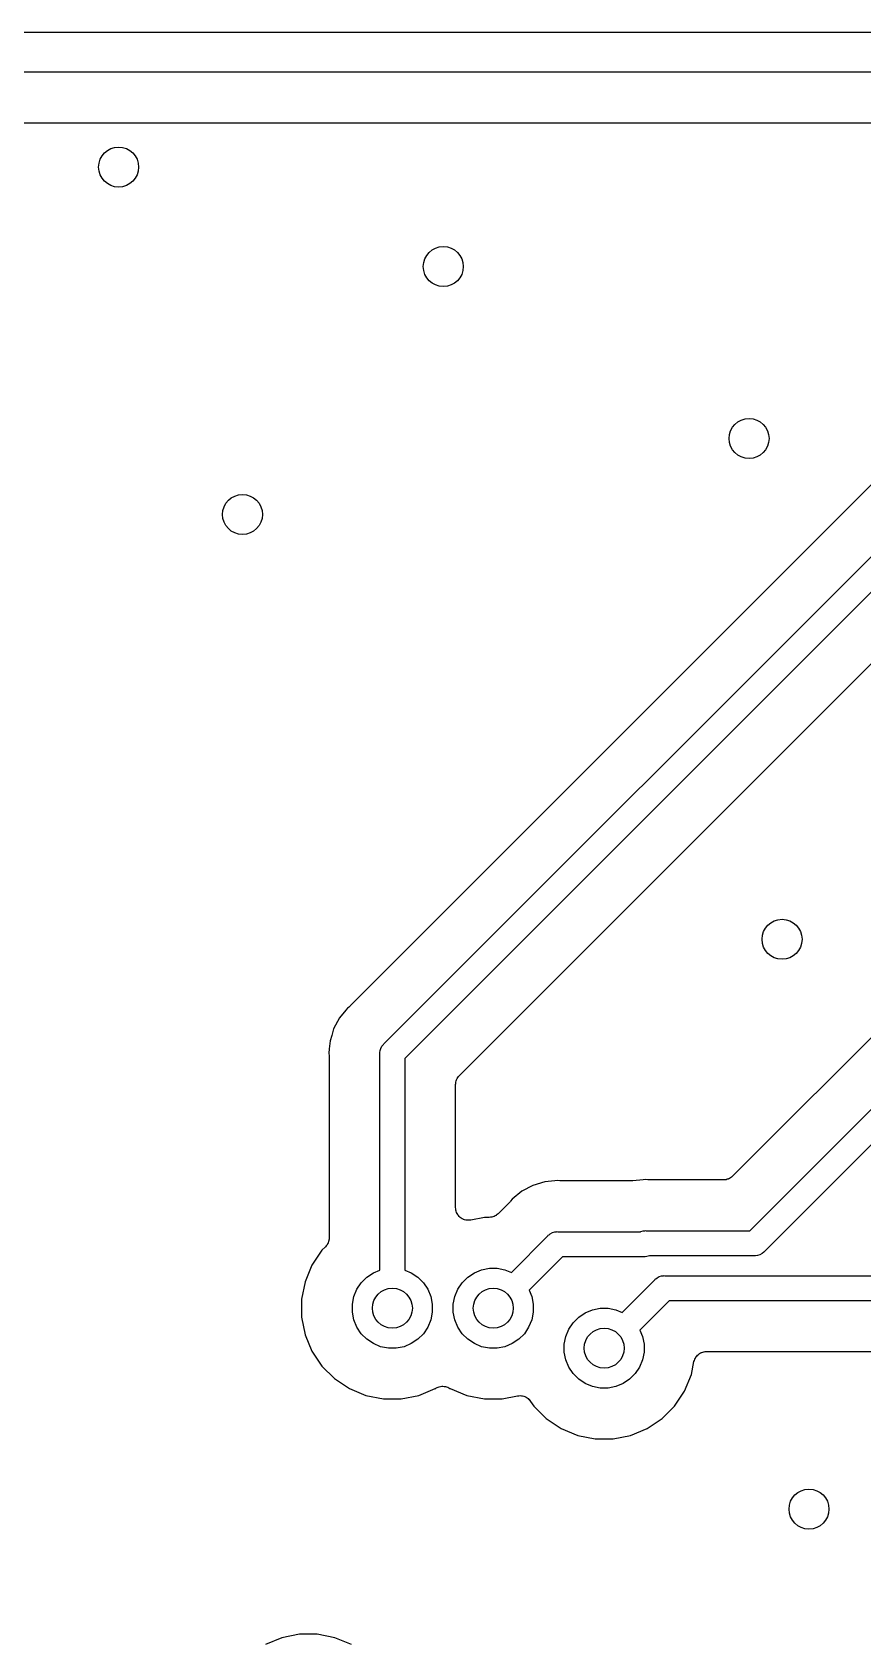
# Model space of a CAD drawing. Extents: x 103 to 213, y -152 to -90.
# Drawn here: x 179.78 to 188.1, y -106.4 to -90.33 of the extents above; entities that cross this region are included whole.
import ezdxf

# ---------------------------------------------------------------- set-up
doc = ezdxf.new("R2010")
doc.units = 0
doc.layers.add('BLACK', color=7, linetype='CONTINUOUS')

msp = doc.modelspace()

# ---------------------------------------------------------------- linework, layer by layer
at = {"layer": 'BLACK', "linetype": 'CONTINUOUS'}
for p, q in [((168.122, -90.325), (203.665, -90.325)), ((203.592, -90.725), (168.595, -90.725)), ((172.934, -91.233), (203.329, -91.233)), ((183.306, -100.447), (191.275, -92.4782)), ((191.287, -92.8196), (183.515, -100.592)), ((189.449, -93.5859), (182.969, -100.066)), ((184.06, -100.765), (189.025, -95.8)), ((191.08, -97.485), (186.795, -101.77)), ((186.968, -102.315), (191.625, -97.6582)), ((191.834, -97.8027), (187.113, -102.524)), ((182.924, -100.11), (182.861, -100.187)), ((182.94, -100.09), (182.924, -100.11)), ((182.924, -100.11), (182.924, -100.11)), ((182.96, -100.074), (182.94, -100.09)), ((182.963, -100.071), (182.96, -100.074)), ((182.968, -100.067), (182.963, -100.071)), ((182.969, -100.066), (182.968, -100.067)), ((182.861, -100.187), (182.802, -100.297)), ((182.766, -100.416), (182.758, -100.497)), ((182.783, -100.361), (182.766, -100.416)), ((182.802, -100.297), (182.783, -100.361)), ((183.286, -100.47), (183.297, -100.456)), ((183.297, -100.456), (183.301, -100.451)), ((183.297, -100.456), (183.297, -100.456)), ((183.301, -100.451), (183.306, -100.447)), ((182.758, -100.497), (182.754, -100.54)), ((182.754, -100.54), (182.756, -100.565)), ((182.756, -100.565), (182.757, -100.567)), ((182.757, -100.567), (182.756, -100.572)), ((182.756, -100.572), (182.757, -100.577)), ((182.757, -100.577), (182.757, -102.386)), ((182.758, -100.497), (182.758, -100.497)), ((183.264, -100.54), (183.265, -100.529)), ((183.265, -100.546), (183.264, -100.54)), ((183.265, -100.529), (183.267, -100.515)), ((183.265, -102.709), (183.265, -100.546)), ((183.267, -100.515), (183.268, -100.512)), ((183.268, -100.512), (183.274, -100.492)), ((183.274, -100.492), (183.286, -100.47)), ((183.515, -100.592), (183.515, -102.709)), ((184.045, -100.783), (184.053, -100.774)), ((184.053, -100.774), (184.06, -100.765)), ((184.023, -100.853), (184.024, -100.841)), ((184.023, -100.854), (184.023, -100.853)), ((184.023, -100.855), (184.023, -100.854)), ((184.023, -100.854), (184.023, -100.854)), ((184.023, -100.854), (184.023, -100.854)), ((184.023, -102.084), (184.023, -100.855)), ((184.024, -100.841), (184.026, -100.83)), ((184.026, -100.828), (184.029, -100.817)), ((184.026, -100.829), (184.026, -100.828)), ((184.026, -100.83), (184.026, -100.829)), ((184.029, -100.817), (184.033, -100.806)), ((184.033, -100.805), (184.039, -100.794)), ((184.033, -100.806), (184.033, -100.805)), ((184.033, -100.805), (184.033, -100.805)), ((184.039, -100.794), (184.044, -100.784)), ((184.044, -100.784), (184.045, -100.784)), ((184.045, -100.784), (184.045, -100.783)), ((184.797, -101.862), (184.687, -101.921)), ((184.916, -101.826), (184.797, -101.862)), ((185.015, -101.816), (184.916, -101.826)), ((185.04, -101.814), (185.015, -101.816)), ((185.015, -101.816), (185.015, -101.816)), ((185.065, -101.816), (185.04, -101.814)), ((185.07, -101.816), (185.065, -101.816)), ((185.076, -101.817), (185.07, -101.816)), ((185.077, -101.817), (185.076, -101.817)), ((185.785, -101.817), (185.077, -101.817)), ((185.79, -101.816), (185.785, -101.817)), ((185.795, -101.817), (185.79, -101.816)), ((185.797, -101.816), (185.795, -101.817)), ((185.899, -101.806), (185.797, -101.816)), ((185.924, -101.804), (185.899, -101.806)), ((185.899, -101.806), (185.899, -101.806)), ((185.948, -101.806), (185.924, -101.804)), ((185.954, -101.806), (185.948, -101.806)), ((185.959, -101.807), (185.954, -101.806)), ((185.961, -101.807), (185.959, -101.807)), ((186.705, -101.807), (185.961, -101.807)), ((186.717, -101.806), (186.705, -101.807)), ((186.729, -101.805), (186.717, -101.806)), ((186.73, -101.805), (186.729, -101.805)), ((186.729, -101.805), (186.729, -101.805)), ((186.741, -101.801), (186.73, -101.805)), ((186.752, -101.798), (186.741, -101.801)), ((186.753, -101.798), (186.752, -101.798)), ((186.754, -101.797), (186.753, -101.798)), ((186.764, -101.792), (186.754, -101.797)), ((186.774, -101.787), (186.764, -101.792)), ((186.775, -101.786), (186.774, -101.787)), ((186.785, -101.778), (186.775, -101.786)), ((186.775, -101.786), (186.775, -101.786)), ((186.794, -101.771), (186.785, -101.778)), ((186.795, -101.77), (186.794, -101.771)), ((186.795, -101.77), (186.795, -101.77)), ((186.795, -101.77), (186.795, -101.77)), ((186.795, -101.77), (186.795, -101.77)), ((184.566, -102.029), (184.45, -102.145)), ((184.569, -102.025), (184.566, -102.029)), ((184.573, -102.021), (184.569, -102.025)), ((184.574, -102.02), (184.573, -102.021)), ((184.59, -102), (184.574, -102.02)), ((184.687, -101.921), (184.59, -102)), ((184.024, -102.096), (184.023, -102.084)), ((184.025, -102.108), (184.024, -102.096)), ((184.025, -102.109), (184.025, -102.108)), ((184.029, -102.121), (184.025, -102.109)), ((184.025, -102.109), (184.025, -102.109)), ((184.032, -102.132), (184.029, -102.121)), ((184.033, -102.133), (184.032, -102.132)), ((184.032, -102.132), (184.032, -102.132)), ((184.038, -102.144), (184.033, -102.133)), ((184.044, -102.154), (184.038, -102.144)), ((184.044, -102.155), (184.044, -102.154)), ((184.044, -102.154), (184.044, -102.154)), ((184.052, -102.164), (184.044, -102.155)), ((184.059, -102.173), (184.052, -102.164)), ((184.06, -102.174), (184.059, -102.173)), ((184.069, -102.182), (184.06, -102.174)), ((184.06, -102.174), (184.06, -102.174)), ((184.078, -102.189), (184.069, -102.182)), ((184.079, -102.189), (184.078, -102.189)), ((184.079, -102.19), (184.079, -102.189)), ((184.09, -102.195), (184.079, -102.19)), ((184.1, -102.201), (184.09, -102.195)), ((184.101, -102.202), (184.1, -102.201)), ((184.1, -102.201), (184.1, -102.201)), ((184.112, -102.205), (184.101, -102.202)), ((184.124, -102.209), (184.112, -102.205)), ((184.136, -102.21), (184.124, -102.209)), ((184.124, -102.209), (184.124, -102.209)), ((184.124, -102.209), (184.124, -102.209)), ((184.148, -102.211), (184.136, -102.21)), ((184.149, -102.211), (184.148, -102.211)), ((184.161, -102.21), (184.149, -102.211)), ((184.149, -102.211), (184.149, -102.211)), ((184.173, -102.209), (184.161, -102.21)), ((184.174, -102.209), (184.173, -102.209)), ((184.175, -102.209), (184.174, -102.209)), ((184.174, -102.209), (184.174, -102.209)), ((184.174, -102.209), (184.174, -102.209)), ((184.311, -102.182), (184.175, -102.209)), ((184.36, -102.182), (184.311, -102.182)), ((184.372, -102.181), (184.36, -102.182)), ((184.384, -102.18), (184.372, -102.181)), ((184.385, -102.18), (184.384, -102.18)), ((184.384, -102.18), (184.384, -102.18)), ((184.396, -102.176), (184.385, -102.18)), ((184.407, -102.173), (184.396, -102.176)), ((184.408, -102.173), (184.407, -102.173)), ((184.409, -102.172), (184.408, -102.173)), ((184.419, -102.167), (184.409, -102.172)), ((184.429, -102.162), (184.419, -102.167)), ((184.43, -102.161), (184.429, -102.162)), ((184.44, -102.153), (184.43, -102.161)), ((184.43, -102.161), (184.43, -102.161)), ((184.449, -102.146), (184.44, -102.153)), ((184.45, -102.145), (184.449, -102.146)), ((184.45, -102.145), (184.45, -102.145)), ((184.45, -102.145), (184.45, -102.145)), ((184.45, -102.145), (184.45, -102.145)), ((184.581, -102.732), (184.947, -102.366)), ((184.947, -102.366), (184.951, -102.361)), ((184.951, -102.361), (184.958, -102.355)), ((184.958, -102.355), (184.97, -102.346)), ((184.97, -102.346), (184.992, -102.334)), ((184.992, -102.334), (184.993, -102.334)), ((184.993, -102.334), (185.015, -102.327)), ((185.015, -102.327), (185.034, -102.325)), ((185.034, -102.325), (185.04, -102.324)), ((185.034, -102.325), (185.034, -102.325)), ((185.04, -102.324), (185.046, -102.325)), ((185.046, -102.325), (185.874, -102.325)), ((185.874, -102.325), (185.876, -102.324)), ((185.876, -102.324), (185.899, -102.317)), ((185.899, -102.317), (185.917, -102.315)), ((185.917, -102.315), (185.924, -102.314)), ((185.917, -102.315), (185.917, -102.315)), ((185.924, -102.314), (185.93, -102.315)), ((185.93, -102.315), (186.968, -102.315)), ((182.685, -102.511), (182.585, -102.66)), ((182.72, -102.476), (182.685, -102.511)), ((182.727, -102.467), (182.72, -102.476)), ((182.735, -102.458), (182.727, -102.467)), ((182.736, -102.457), (182.735, -102.457)), ((182.735, -102.457), (182.735, -102.458)), ((182.741, -102.447), (182.736, -102.457)), ((182.747, -102.436), (182.741, -102.447)), ((182.751, -102.424), (182.747, -102.435)), ((182.747, -102.435), (182.747, -102.436)), ((182.747, -102.436), (182.747, -102.436)), ((182.754, -102.413), (182.751, -102.424)), ((182.756, -102.4), (182.754, -102.411)), ((182.754, -102.411), (182.754, -102.412)), ((182.754, -102.412), (182.754, -102.413)), ((182.757, -102.388), (182.756, -102.4)), ((182.757, -102.386), (182.757, -102.387)), ((182.757, -102.387), (182.757, -102.387)), ((182.757, -102.387), (182.757, -102.387)), ((182.757, -102.387), (182.757, -102.388)), ((187.09, -102.544), (187.068, -102.556)), ((187.109, -102.529), (187.09, -102.544)), ((187.113, -102.524), (187.109, -102.529)), ((182.585, -102.66), (182.517, -102.825)), ((184.211, -102.736), (184.283, -102.705)), ((184.283, -102.705), (184.361, -102.69)), ((184.361, -102.69), (184.439, -102.69)), ((184.439, -102.69), (184.517, -102.705)), ((184.517, -102.705), (184.581, -102.732)), ((185.092, -102.575), (184.758, -102.909)), ((185.907, -102.575), (185.092, -102.575)), ((185.914, -102.576), (185.907, -102.575)), ((185.92, -102.575), (185.914, -102.576)), ((185.938, -102.573), (185.92, -102.575)), ((185.92, -102.575), (185.92, -102.575)), ((185.962, -102.566), (185.938, -102.573)), ((185.964, -102.565), (185.962, -102.566)), ((187.014, -102.565), (185.964, -102.565)), ((187.02, -102.566), (187.014, -102.565)), ((187.026, -102.565), (187.02, -102.566)), ((187.045, -102.563), (187.026, -102.565)), ((187.026, -102.565), (187.026, -102.565)), ((187.068, -102.556), (187.045, -102.563)), ((182.517, -102.825), (182.482, -103.001)), ((183.036, -102.901), (183.079, -102.835)), ((183.079, -102.835), (183.135, -102.779)), ((183.135, -102.779), (183.201, -102.736)), ((183.201, -102.736), (183.265, -102.709)), ((183.515, -102.709), (183.579, -102.736)), ((183.579, -102.736), (183.645, -102.779)), ((183.645, -102.779), (183.701, -102.835)), ((183.701, -102.835), (183.744, -102.901)), ((184.046, -102.901), (184.089, -102.835)), ((184.089, -102.835), (184.145, -102.779)), ((184.145, -102.779), (184.211, -102.736)), ((185.691, -103.132), (186.017, -102.806)), ((186.017, -102.806), (186.021, -102.801)), ((186.021, -102.801), (186.026, -102.797)), ((186.026, -102.797), (186.04, -102.786)), ((186.026, -102.797), (186.026, -102.797)), ((186.04, -102.786), (186.062, -102.774)), ((186.062, -102.774), (186.085, -102.767)), ((186.062, -102.774), (186.062, -102.774)), ((186.085, -102.767), (186.104, -102.765)), ((186.104, -102.765), (186.11, -102.764)), ((186.104, -102.765), (186.104, -102.765)), ((186.11, -102.764), (186.116, -102.765)), ((186.116, -102.765), (190.733, -102.765)), ((182.482, -103.001), (182.482, -103.179)), ((182.99, -103.051), (183.005, -102.973)), ((183.005, -102.973), (183.036, -102.901)), ((183.744, -102.901), (183.775, -102.973)), ((183.775, -102.973), (183.79, -103.051)), ((184, -103.051), (184.015, -102.973)), ((184.015, -102.973), (184.046, -102.901)), ((184.758, -102.909), (184.785, -102.973)), ((184.785, -102.973), (184.8, -103.051)), ((186.162, -103.015), (185.868, -103.309)), ((190.779, -103.015), (186.162, -103.015)), ((182.482, -103.179), (182.517, -103.355)), ((182.99, -103.129), (182.99, -103.051)), ((183.005, -103.207), (182.99, -103.129)), ((183.79, -103.129), (183.775, -103.207)), ((183.79, -103.051), (183.79, -103.129)), ((184, -103.129), (184, -103.051)), ((184.015, -103.207), (184, -103.129)), ((184.8, -103.129), (184.785, -103.207)), ((184.8, -103.051), (184.8, -103.129)), ((185.199, -103.235), (185.255, -103.179)), ((185.255, -103.179), (185.321, -103.136)), ((185.321, -103.136), (185.393, -103.105)), ((185.393, -103.105), (185.471, -103.09)), ((185.471, -103.09), (185.549, -103.09)), ((185.549, -103.09), (185.627, -103.105)), ((185.627, -103.105), (185.691, -103.132)), ((183.036, -103.279), (183.005, -103.207)), ((183.079, -103.345), (183.036, -103.279)), ((183.135, -103.401), (183.079, -103.345)), ((183.701, -103.345), (183.645, -103.401)), ((183.744, -103.279), (183.701, -103.345)), ((183.775, -103.207), (183.744, -103.279)), ((184.046, -103.279), (184.015, -103.207)), ((184.089, -103.345), (184.046, -103.279)), ((184.145, -103.401), (184.089, -103.345)), ((184.711, -103.345), (184.655, -103.401)), ((184.754, -103.279), (184.711, -103.345)), ((184.785, -103.207), (184.754, -103.279)), ((185.125, -103.373), (185.156, -103.301)), ((185.156, -103.301), (185.199, -103.235)), ((185.868, -103.309), (185.895, -103.373)), ((182.517, -103.355), (182.585, -103.52)), ((183.201, -103.444), (183.135, -103.401)), ((183.273, -103.475), (183.201, -103.444)), ((183.351, -103.49), (183.273, -103.475)), ((183.429, -103.49), (183.351, -103.49)), ((183.507, -103.475), (183.429, -103.49)), ((183.579, -103.444), (183.507, -103.475)), ((183.645, -103.401), (183.579, -103.444)), ((184.211, -103.444), (184.145, -103.401)), ((184.283, -103.475), (184.211, -103.444)), ((184.361, -103.49), (184.283, -103.475)), ((184.439, -103.49), (184.361, -103.49)), ((184.517, -103.475), (184.439, -103.49)), ((184.589, -103.444), (184.517, -103.475)), ((184.655, -103.401), (184.589, -103.444)), ((185.11, -103.451), (185.125, -103.373)), ((185.11, -103.529), (185.11, -103.451)), ((185.895, -103.373), (185.91, -103.451)), ((185.91, -103.451), (185.91, -103.529)), ((182.585, -103.52), (182.685, -103.669)), ((182.685, -103.669), (182.811, -103.795)), ((185.125, -103.607), (185.11, -103.529)), ((185.156, -103.679), (185.125, -103.607)), ((185.895, -103.607), (185.864, -103.679)), ((185.91, -103.529), (185.895, -103.607)), ((186.383, -103.755), (186.409, -103.625)), ((186.409, -103.623), (186.413, -103.612)), ((186.409, -103.624), (186.409, -103.623)), ((186.409, -103.625), (186.409, -103.624)), ((186.409, -103.624), (186.409, -103.624)), ((186.409, -103.624), (186.409, -103.624)), ((186.413, -103.612), (186.416, -103.601)), ((186.416, -103.601), (186.417, -103.6)), ((186.417, -103.6), (186.423, -103.589)), ((186.417, -103.6), (186.417, -103.6)), ((186.423, -103.589), (186.428, -103.579)), ((186.428, -103.579), (186.429, -103.578)), ((186.428, -103.579), (186.428, -103.579)), ((186.429, -103.578), (186.436, -103.569)), ((186.436, -103.569), (186.444, -103.56)), ((186.444, -103.56), (186.445, -103.559)), ((186.444, -103.56), (186.444, -103.56)), ((186.445, -103.559), (186.454, -103.552)), ((186.454, -103.552), (186.463, -103.544)), ((186.463, -103.544), (186.464, -103.544)), ((186.464, -103.544), (186.475, -103.538)), ((186.464, -103.544), (186.464, -103.544)), ((186.475, -103.538), (186.485, -103.533)), ((186.485, -103.533), (186.486, -103.532)), ((186.486, -103.532), (186.497, -103.529)), ((186.486, -103.532), (186.486, -103.532)), ((186.497, -103.529), (186.509, -103.525)), ((186.509, -103.525), (186.509, -103.525)), ((186.509, -103.525), (186.51, -103.525)), ((186.51, -103.525), (186.522, -103.524)), ((186.522, -103.524), (186.533, -103.523)), ((186.533, -103.523), (190.748, -103.523)), ((182.811, -103.795), (182.96, -103.895)), ((185.199, -103.745), (185.156, -103.679)), ((185.255, -103.801), (185.199, -103.745)), ((185.321, -103.844), (185.255, -103.801)), ((185.765, -103.801), (185.699, -103.844)), ((185.821, -103.745), (185.765, -103.801)), ((185.864, -103.679), (185.821, -103.745)), ((186.315, -103.92), (186.383, -103.755)), ((182.96, -103.895), (183.125, -103.963)), ((183.125, -103.963), (183.301, -103.998)), ((183.479, -103.998), (183.655, -103.963)), ((183.655, -103.963), (183.82, -103.895)), ((183.82, -103.895), (183.824, -103.892)), ((183.824, -103.892), (183.825, -103.891)), ((183.825, -103.891), (183.825, -103.891)), ((183.825, -103.891), (183.825, -103.891)), ((183.825, -103.891), (183.826, -103.891)), ((183.826, -103.891), (183.837, -103.885)), ((183.837, -103.885), (183.847, -103.88)), ((183.847, -103.88), (183.848, -103.879)), ((183.847, -103.88), (183.847, -103.88)), ((183.848, -103.879), (183.859, -103.876)), ((183.859, -103.876), (183.871, -103.873)), ((183.871, -103.873), (183.871, -103.873)), ((183.871, -103.873), (183.872, -103.873)), ((183.872, -103.873), (183.884, -103.871)), ((183.884, -103.871), (183.895, -103.87)), ((183.895, -103.87), (183.896, -103.87)), ((183.896, -103.87), (183.896, -103.87)), ((183.896, -103.87), (183.908, -103.872)), ((183.908, -103.872), (183.92, -103.873)), ((183.92, -103.873), (183.921, -103.873)), ((183.921, -103.873), (183.921, -103.873)), ((183.921, -103.873), (183.932, -103.877)), ((183.932, -103.877), (183.944, -103.88)), ((183.944, -103.88), (183.944, -103.88)), ((183.944, -103.88), (183.945, -103.88)), ((183.945, -103.88), (183.955, -103.886)), ((183.955, -103.886), (183.966, -103.892)), ((183.966, -103.892), (183.97, -103.895)), ((183.97, -103.895), (184.135, -103.963)), ((184.135, -103.963), (184.311, -103.998)), ((184.489, -103.998), (184.643, -103.968)), ((184.643, -103.968), (184.643, -103.967)), ((184.643, -103.967), (184.643, -103.967)), ((184.643, -103.967), (184.643, -103.967)), ((184.643, -103.967), (184.644, -103.967)), ((184.644, -103.967), (184.656, -103.966)), ((184.656, -103.966), (184.668, -103.965)), ((184.668, -103.965), (184.669, -103.965)), ((184.669, -103.965), (184.669, -103.965)), ((184.669, -103.965), (184.681, -103.966)), ((184.681, -103.966), (184.693, -103.968)), ((184.693, -103.968), (184.693, -103.968)), ((184.693, -103.968), (184.694, -103.968)), ((184.694, -103.968), (184.705, -103.971)), ((184.705, -103.971), (184.716, -103.975)), ((184.716, -103.975), (184.717, -103.975)), ((184.717, -103.975), (184.717, -103.975)), ((184.717, -103.975), (184.728, -103.981)), ((184.728, -103.981), (184.738, -103.987)), ((184.738, -103.987), (184.739, -103.987)), ((184.739, -103.987), (184.739, -103.987)), ((184.739, -103.987), (184.748, -103.995)), ((185.393, -103.875), (185.321, -103.844)), ((185.471, -103.89), (185.393, -103.875)), ((185.549, -103.89), (185.471, -103.89)), ((185.627, -103.875), (185.549, -103.89)), ((185.699, -103.844), (185.627, -103.875)), ((186.215, -104.069), (186.315, -103.92)), ((183.301, -103.998), (183.479, -103.998)), ((184.311, -103.998), (184.489, -103.998)), ((184.748, -103.995), (184.757, -104.002)), ((184.757, -104.002), (184.758, -104.003)), ((184.758, -104.003), (184.758, -104.003)), ((184.758, -104.003), (184.766, -104.012)), ((184.766, -104.012), (184.773, -104.022)), ((184.773, -104.022), (184.805, -104.069)), ((184.805, -104.069), (184.931, -104.195)), ((186.089, -104.195), (186.215, -104.069)), ((184.931, -104.195), (185.08, -104.295)), ((185.08, -104.295), (185.245, -104.363)), ((185.775, -104.363), (185.94, -104.295)), ((185.94, -104.295), (186.089, -104.195)), ((185.245, -104.363), (185.421, -104.398)), ((185.421, -104.398), (185.599, -104.398)), ((185.599, -104.398), (185.775, -104.363)), ((182.285, -106.387), (182.12, -106.455)), ((182.461, -106.352), (182.285, -106.387)), ((182.639, -106.352), (182.461, -106.352)), ((182.815, -106.387), (182.639, -106.352)), ((182.98, -106.455), (182.815, -106.387))]:
    msp.add_line(p, q, dxfattribs=at)
at = {"layer": 'BLACK'}
for centre in [(180.65, -91.675), (183.9, -92.67), (186.96, -94.39), (181.89, -95.15), (187.29, -99.4), (183.39, -103.09), (184.4, -103.09), (185.51, -103.49), (187.56, -105.1)]:
    msp.add_circle(centre, 0.2, dxfattribs=at)

doc.saveas('drawing.dxf')
